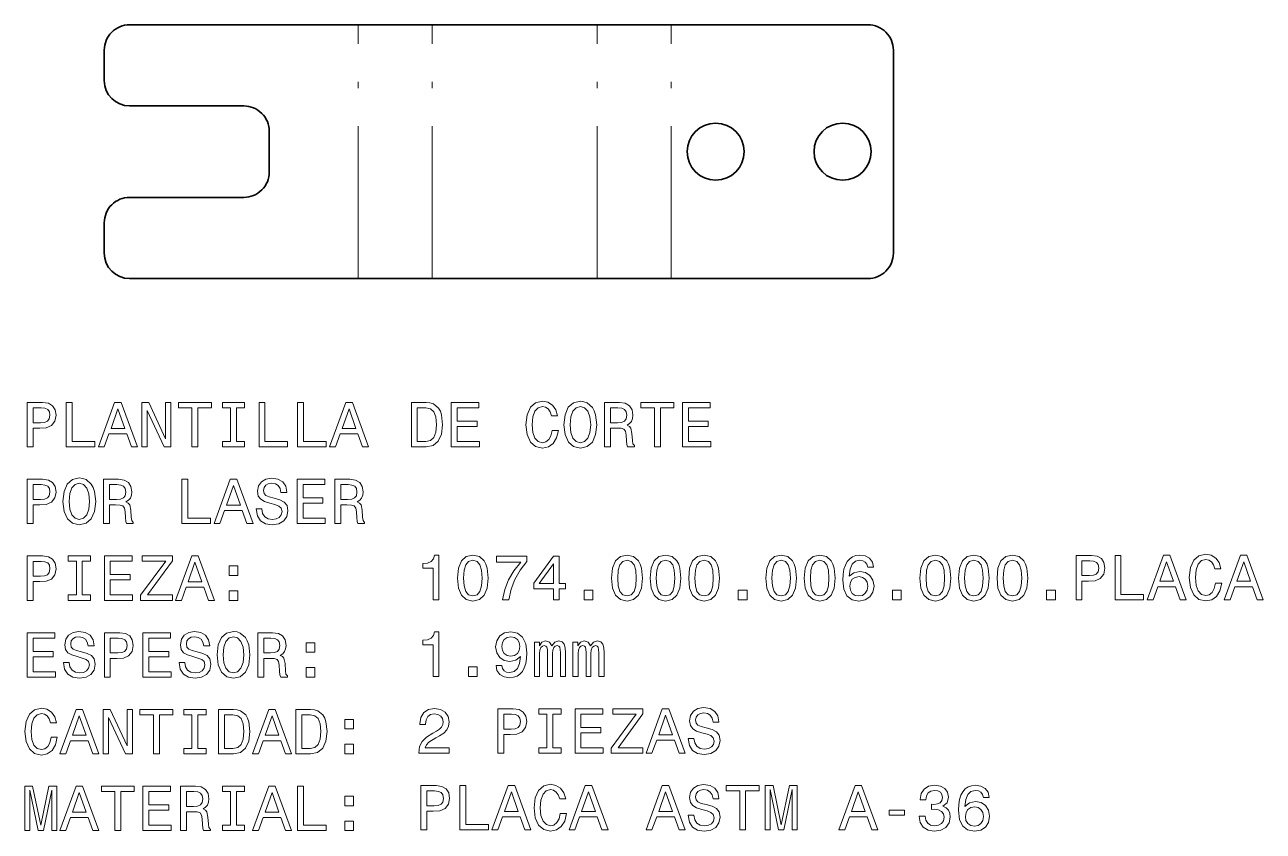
# Model space of a CAD drawing. Extents: x 15 to 1174, y 15 to 826.
# Drawn here: x 715.3 to 812.9, y 647.8 to 711.3 of the extents above; entities that cross this region are included whole.
import ezdxf

# ---------------------------------------------------------------- set-up
doc = ezdxf.new("R2010")
doc.units = 0
doc.linetypes.add('DASHDOT', pattern=[18.5, 12, -3, 0.5, -3])

msp = doc.modelspace()

# ---------------------------------------------------------------- linework, layer by layer
at = {"color": 7, "lineweight": 35}
for p, q in [((741.557129, 711.307495), (723.557129, 711.307495)), ((741.557129, 711.307495), (747.388245, 711.307495)), ((747.388245, 711.307495), (760.388245, 711.307495)), ((760.388245, 711.307495), (766.219421, 711.307495)), ((766.219421, 711.307495), (781.71936, 711.307495)), ((721.557129, 709.307495), (721.557129, 706.907471)), ((783.71936, 693.307495), (783.71936, 709.307495)), ((723.557129, 704.907471), (732.557129, 704.907471)), ((734.557129, 702.907471), (734.557129, 699.70752)), ((732.557129, 697.70752), (723.557129, 697.70752)), ((721.557129, 695.70752), (721.557129, 693.307495)), ((723.557129, 691.307495), (741.557129, 691.307495)), ((741.557129, 691.307495), (747.388245, 691.307495)), ((747.388245, 691.307495), (760.388245, 691.307495)), ((760.388245, 691.307495), (766.219421, 691.307495)), ((766.219421, 691.307495), (781.71936, 691.307495))]:
    msp.add_line(p, q, dxfattribs=at)
at = {"color": 7, "linetype": 'DASHDOT', "lineweight": 13}
for p, q in [((741.557129, 691.307495), (741.557129, 711.307495)), ((747.388245, 691.307495), (747.388245, 711.307495)), ((760.388245, 691.307495), (760.388245, 711.307495)), ((766.219421, 691.307495), (766.219421, 711.307495))]:
    msp.add_line(p, q, dxfattribs=at)
at = {"color": 7, "lineweight": 13}
for points in [[(715.493896, 678.043396), (715.957825, 678.043396), (715.957825, 679.521057), (716.472229, 679.521057), (716.991699, 679.546265), (717.405273, 679.722778), (717.672546, 680.065735), (717.763306, 680.534729), (717.692688, 680.968445), (717.490967, 681.286194), (717.158142, 681.477844), (716.704224, 681.543396), (715.493896, 681.543396)], [(716.578186, 681.114746), (716.880737, 681.084473), (717.102661, 680.988647), (717.233765, 680.812134), (717.279175, 680.534729), (717.22876, 680.242249), (717.09259, 680.065735), (716.860596, 679.974976), (716.542847, 679.949707), (715.957825, 679.949707), (715.957825, 681.114746)], [(718.570251, 678.043396), (720.819519, 678.043396), (720.819519, 678.467041), (719.034241, 678.467041), (719.034241, 681.543396), (718.570251, 681.543396)], [(721.096924, 678.043396), (721.560852, 678.043396), (721.929016, 679.072205), (723.325989, 679.072205), (723.694153, 678.043396), (724.168213, 678.043396), (722.887268, 681.548462), (722.372803, 681.548462)], [(722.090393, 679.500916), (722.630066, 681.044128), (723.169678, 679.500916)], [(724.516174, 678.043396), (724.934814, 678.043396), (724.934814, 680.912964), (726.276306, 678.043396), (726.815918, 678.043396), (726.815918, 681.543396), (726.392273, 681.543396), (726.392273, 678.673828), (725.065918, 681.543396), (724.516174, 681.543396)], [(728.470093, 678.043396), (728.934082, 678.043396), (728.934082, 681.119751), (729.993164, 681.119751), (729.993164, 681.543396), (727.405945, 681.543396), (727.405945, 681.119751), (728.470093, 681.119751)], [(731.506104, 678.467041), (730.860596, 678.467041), (730.860596, 678.043396), (732.615601, 678.043396), (732.615601, 678.467041), (731.970093, 678.467041), (731.970093, 681.119751), (732.615601, 681.119751), (732.615601, 681.543396), (730.860596, 681.543396), (730.860596, 681.119751), (731.506104, 681.119751)], [(733.750366, 678.043396), (735.999634, 678.043396), (735.999634, 678.467041), (734.214355, 678.467041), (734.214355, 681.543396), (733.750366, 681.543396)], [(736.786377, 678.043396), (739.035645, 678.043396), (739.035645, 678.467041), (737.250366, 678.467041), (737.250366, 681.543396), (736.786377, 681.543396)], [(739.313049, 678.043396), (739.777039, 678.043396), (740.145142, 679.072205), (741.542114, 679.072205), (741.910278, 678.043396), (742.384338, 678.043396), (741.103394, 681.548462), (740.588989, 681.548462)], [(740.306519, 679.500916), (740.846191, 681.044128), (741.385803, 679.500916)], [(746.913147, 681.543396), (745.748169, 681.543396), (745.748169, 678.043396), (746.913147, 678.043396), (747.462891, 678.154358), (747.871399, 678.492249), (748.123535, 679.041931), (748.214355, 679.793396), (748.133667, 680.559937), (748.032776, 680.862549), (747.891541, 681.104614), (747.483032, 681.432434), (747.215759, 681.513123)], [(746.877869, 681.124817), (747.261169, 681.049133), (747.523438, 680.8172), (747.679749, 680.403625), (747.730164, 679.793396), (747.674683, 679.203308), (747.518372, 678.789795), (747.251099, 678.542664), (746.877869, 678.461975), (746.217224, 678.461975), (746.217224, 681.124817)], [(748.895142, 678.043396), (751.114197, 678.043396), (751.114197, 678.467041), (749.359131, 678.467041), (749.359131, 679.652161), (750.922546, 679.652161), (750.922546, 680.070801), (749.359131, 680.070801), (749.359131, 681.119751), (751.073853, 681.119751), (751.073853, 681.543396), (748.895142, 681.543396)], [(756.843262, 679.344543), (756.742432, 678.920898), (756.575989, 678.618347), (756.343994, 678.431702), (756.071655, 678.371216), (755.743896, 678.461975), (755.486633, 678.734314), (755.315186, 679.178101), (755.259705, 679.793396), (755.315186, 680.403625), (755.481628, 680.852478), (755.738831, 681.124817), (756.071655, 681.220642), (756.313721, 681.170227), (756.520508, 681.028992), (756.681885, 680.802063), (756.792847, 680.48938), (757.271973, 680.48938), (757.120667, 680.968445), (756.858398, 681.331604), (756.500366, 681.558533), (756.071655, 681.639221), (755.537109, 681.513123), (755.128601, 681.160095), (754.866333, 680.580139), (754.775574, 679.793396), (754.866333, 679.006653), (755.128601, 678.426697), (755.537109, 678.068604), (756.071655, 677.947571), (756.54071, 678.043396), (756.918945, 678.310669), (757.186218, 678.749451), (757.327454, 679.344543)], [(757.766174, 679.793396), (757.856995, 679.006653), (758.119202, 678.426697), (758.52771, 678.068604), (759.062317, 677.947571), (759.591858, 678.068604), (760.005371, 678.426697), (760.262573, 679.006653), (760.358398, 679.793396), (760.262573, 680.575073), (760.151672, 680.892822), (760.005371, 681.15509), (759.591858, 681.513123), (759.339661, 681.603943), (759.062317, 681.639221), (758.522705, 681.513123), (758.114197, 681.160095), (757.856995, 680.580139)], [(758.250366, 679.793396), (758.305847, 680.403625), (758.472229, 680.852478), (758.729431, 681.124817), (759.062317, 681.220642), (759.390137, 681.124817), (759.647339, 680.847412), (759.813721, 680.39856), (759.874268, 679.793396), (759.813721, 679.183167), (759.647339, 678.734314), (759.390137, 678.461975), (759.062317, 678.371216), (758.729431, 678.461975), (758.472229, 678.734314), (758.305847, 679.178101)], [(760.973694, 678.043396), (761.442688, 678.043396), (761.442688, 679.521057), (761.921814, 679.521057), (762.274841, 679.50592), (762.496765, 679.435303), (762.617798, 679.268921), (762.668213, 678.971375), (762.69342, 678.517456), (762.723694, 678.21991), (762.78418, 678.043396), (763.313721, 678.043396), (763.313721, 678.139221), (763.197754, 678.280457), (763.15741, 678.542664), (763.122131, 679.107544), (763.036377, 679.526123), (762.920349, 679.657227), (762.738831, 679.753052), (762.940552, 679.87915), (763.081787, 680.055664), (763.172546, 680.277527), (763.20282, 680.544861), (763.132202, 680.968445), (762.930481, 681.286194), (762.597595, 681.477844), (762.143738, 681.543396), (760.973694, 681.543396)], [(762.012573, 681.114746), (762.320251, 681.084473), (762.537109, 680.988647), (762.673279, 680.812134), (762.718628, 680.534729), (762.668213, 680.242249), (762.532043, 680.065735), (762.300049, 679.974976), (761.982361, 679.949707), (761.442688, 679.949707), (761.442688, 681.114746)], [(764.902344, 678.043396), (765.366333, 678.043396), (765.366333, 681.119751), (766.425415, 681.119751), (766.425415, 681.543396), (763.838257, 681.543396), (763.838257, 681.119751), (764.902344, 681.119751)], [(767.111328, 678.043396), (769.330322, 678.043396), (769.330322, 678.467041), (767.575256, 678.467041), (767.575256, 679.652161), (769.138672, 679.652161), (769.138672, 680.070801), (767.575256, 680.070801), (767.575256, 681.119751), (769.289978, 681.119751), (769.289978, 681.543396), (767.111328, 681.543396)], [(715.493896, 671.996582), (715.957825, 671.996582), (715.957825, 673.474243), (716.472229, 673.474243), (716.991699, 673.499451), (717.405273, 673.675964), (717.672546, 674.018921), (717.763306, 674.487915), (717.692688, 674.921631), (717.490967, 675.23938), (717.158142, 675.43103), (716.704224, 675.496582), (715.493896, 675.496582)], [(718.297913, 673.746582), (718.388672, 672.959839), (718.65094, 672.379883), (719.059448, 672.02179), (719.593994, 671.900757), (720.123535, 672.02179), (720.537109, 672.379883), (720.794312, 672.959839), (720.890137, 673.746582), (720.794312, 674.528259), (720.68335, 674.846008), (720.537109, 675.108276), (720.123535, 675.466309), (719.871399, 675.557129), (719.593994, 675.592407), (719.054382, 675.466309), (718.645874, 675.113281), (718.388672, 674.533325)], [(718.782043, 673.746582), (718.837524, 674.356812), (719.003967, 674.805664), (719.261169, 675.078003), (719.593994, 675.173828), (719.921814, 675.078003), (720.179016, 674.800598), (720.345459, 674.351746), (720.405945, 673.746582), (720.345459, 673.136353), (720.179016, 672.6875), (719.921814, 672.415161), (719.593994, 672.324402), (719.261169, 672.415161), (719.003967, 672.6875), (718.837524, 673.131287)], [(721.505371, 671.996582), (721.974426, 671.996582), (721.974426, 673.474243), (722.453552, 673.474243), (722.806519, 673.459106), (723.028442, 673.388489), (723.149475, 673.222107), (723.199951, 672.924561), (723.225159, 672.470642), (723.255371, 672.173096), (723.315918, 671.996582), (723.845459, 671.996582), (723.845459, 672.092407), (723.729431, 672.233643), (723.689087, 672.49585), (723.653809, 673.06073), (723.568054, 673.479309), (723.452087, 673.610413), (723.270508, 673.706238), (723.472229, 673.832336), (723.613464, 674.00885), (723.704224, 674.230713), (723.734497, 674.498047), (723.663879, 674.921631), (723.462158, 675.23938), (723.129333, 675.43103), (722.675415, 675.496582), (721.505371, 675.496582)], [(727.678284, 671.996582), (729.927612, 671.996582), (729.927612, 672.420227), (728.142273, 672.420227), (728.142273, 675.496582), (727.678284, 675.496582)], [(730.204956, 671.996582), (730.668945, 671.996582), (731.037109, 673.025391), (732.434082, 673.025391), (732.802246, 671.996582), (733.276306, 671.996582), (731.9953, 675.501648), (731.480896, 675.501648)], [(733.977295, 673.151489), (733.518372, 673.151489), (733.619202, 672.616882), (733.871399, 672.223511), (734.259705, 671.986511), (734.784241, 671.900757), (735.30365, 671.981445), (735.692017, 672.203369), (735.939087, 672.551331), (736.029907, 673.010254), (735.954224, 673.423828), (735.742432, 673.691101), (735.399475, 673.867615), (734.940552, 673.998718), (734.54718, 674.094543), (734.289978, 674.205505), (734.143738, 674.366882), (734.098328, 674.61908), (734.143738, 674.846008), (734.274841, 675.017456), (734.476562, 675.133484), (734.753967, 675.173828), (735.036377, 675.123413), (735.258301, 674.987244), (735.404541, 674.760254), (735.475159, 674.452637), (735.934082, 674.452637), (735.934082, 674.462708), (735.853394, 674.936768), (735.616333, 675.289795), (735.243164, 675.511719), (734.738831, 675.587341), (734.284912, 675.511719), (733.931885, 675.299927), (733.704956, 674.972107), (733.624268, 674.548462), (733.689819, 674.170227), (733.88147, 673.913025), (734.184082, 673.741516), (734.597595, 673.610413), (735.006104, 673.494446), (735.313782, 673.383484), (735.500366, 673.222107), (735.565918, 672.959839), (735.505371, 672.692566), (735.34906, 672.490845), (735.112, 672.364746), (734.804382, 672.324402), (734.461426, 672.379883), (734.199219, 672.54126), (734.032776, 672.803528)], [(736.751099, 671.996582), (738.970093, 671.996582), (738.970093, 672.420227), (737.215027, 672.420227), (737.215027, 673.605347), (738.778442, 673.605347), (738.778442, 674.023987), (737.215027, 674.023987), (737.215027, 675.072937), (738.929749, 675.072937), (738.929749, 675.496582), (736.751099, 675.496582)], [(739.721558, 671.996582), (740.190552, 671.996582), (740.190552, 673.474243), (740.669678, 673.474243), (741.022705, 673.459106), (741.244568, 673.388489), (741.365601, 673.222107), (741.416077, 672.924561), (741.441284, 672.470642), (741.471558, 672.173096), (741.532043, 671.996582), (742.061584, 671.996582), (742.061584, 672.092407), (741.945618, 672.233643), (741.905273, 672.49585), (741.869934, 673.06073), (741.784241, 673.479309), (741.668213, 673.610413), (741.486694, 673.706238), (741.688416, 673.832336), (741.82959, 674.00885), (741.92041, 674.230713), (741.950623, 674.498047), (741.880005, 674.921631), (741.678284, 675.23938), (741.345459, 675.43103), (740.891541, 675.496582), (739.721558, 675.496582)], [(716.578186, 675.067932), (716.880737, 675.037659), (717.102661, 674.941833), (717.233765, 674.76532), (717.279175, 674.487915), (717.22876, 674.195435), (717.09259, 674.018921), (716.860596, 673.928162), (716.542847, 673.902893), (715.957825, 673.902893), (715.957825, 675.067932)], [(722.544312, 675.067932), (722.851929, 675.037659), (723.068787, 674.941833), (723.204956, 674.76532), (723.250366, 674.487915), (723.199951, 674.195435), (723.063782, 674.018921), (722.831787, 673.928162), (722.514038, 673.902893), (721.974426, 673.902893), (721.974426, 675.067932)], [(731.198486, 673.454102), (731.738098, 674.997314), (732.27771, 673.454102)], [(740.760437, 675.067932), (741.068054, 675.037659), (741.284912, 674.941833), (741.421082, 674.76532), (741.466492, 674.487915), (741.416077, 674.195435), (741.279907, 674.018921), (741.047913, 673.928162), (740.730164, 673.902893), (740.190552, 673.902893), (740.190552, 675.067932)], [(715.493896, 665.949707), (715.957825, 665.949707), (715.957825, 667.427368), (716.472229, 667.427368), (716.991699, 667.452576), (717.405273, 667.629089), (717.672546, 667.972046), (717.763306, 668.44104), (717.692688, 668.874756), (717.490967, 669.192505), (717.158142, 669.384155), (716.704224, 669.449707), (715.493896, 669.449707)], [(719.362, 666.373352), (718.716492, 666.373352), (718.716492, 665.949707), (720.471558, 665.949707), (720.471558, 666.373352), (719.825989, 666.373352), (719.825989, 669.026062), (720.471558, 669.026062), (720.471558, 669.449707), (718.716492, 669.449707), (718.716492, 669.026062), (719.362, 669.026062)], [(721.570984, 665.949707), (723.789978, 665.949707), (723.789978, 666.373352), (722.034912, 666.373352), (722.034912, 667.558472), (723.598328, 667.558472), (723.598328, 667.977112), (722.034912, 667.977112), (722.034912, 669.026062), (723.749634, 669.026062), (723.749634, 669.449707), (721.570984, 669.449707)], [(724.410278, 665.949707), (726.921814, 665.949707), (726.921814, 666.373352), (724.965027, 666.373352), (726.921814, 669.05127), (726.921814, 669.449707), (724.546448, 669.449707), (724.546448, 669.026062), (726.397339, 669.026062), (724.410278, 666.353149)], [(727.168945, 665.949707), (727.632935, 665.949707), (728.001099, 666.978516), (729.398071, 666.978516), (729.766174, 665.949707), (730.240295, 665.949707), (728.95929, 669.454773), (728.444885, 669.454773)], [(747.467224, 665.996582), (747.926147, 665.996582), (747.926147, 669.52179), (747.583191, 669.52179), (747.492432, 669.214172), (747.310852, 669.007385), (747.033508, 668.886353), (746.650208, 668.846008), (746.650208, 668.487915), (747.467224, 668.487915)], [(749.378601, 667.706238), (749.454224, 666.914429), (749.691284, 666.349609), (750.069519, 666.006653), (750.593994, 665.895691), (751.113464, 666.006653), (751.491699, 666.349609), (751.723694, 666.914429), (751.804382, 667.706238), (751.723694, 668.492981), (751.627869, 668.805664), (751.491699, 669.062866), (751.113464, 669.405823), (750.593994, 669.52179), (750.069519, 669.405823), (749.691284, 669.0578), (749.454224, 668.492981)], [(752.929016, 665.996582), (753.438416, 665.996582), (753.604797, 666.828735), (753.897339, 667.605347), (754.310852, 668.326538), (754.850525, 669.002319), (754.850525, 669.420959), (752.449951, 669.420959), (752.449951, 668.961975), (754.366333, 668.961975), (753.811584, 668.281189), (753.393005, 667.570068), (753.100525, 666.813599)], [(756.94342, 665.996582), (757.397339, 665.996582), (757.397339, 666.864014), (757.896606, 666.864014), (757.896606, 667.267456), (757.397339, 667.267456), (757.397339, 669.420959), (756.938416, 669.420959), (755.405273, 667.3078), (755.405273, 666.864014), (756.94342, 666.864014)], [(761.522705, 667.706238), (761.598328, 666.914429), (761.835388, 666.349609), (762.213623, 666.006653), (762.738098, 665.895691), (763.257568, 666.006653), (763.635803, 666.349609), (763.867798, 666.914429), (763.948486, 667.706238), (763.867798, 668.492981), (763.771973, 668.805664), (763.635803, 669.062866), (763.257568, 669.405823), (762.738098, 669.52179), (762.213623, 669.405823), (761.835388, 669.0578), (761.598328, 668.492981)], [(764.558716, 667.706238), (764.634338, 666.914429), (764.871399, 666.349609), (765.249634, 666.006653), (765.774109, 665.895691), (766.293579, 666.006653), (766.671814, 666.349609), (766.903809, 666.914429), (766.984497, 667.706238), (766.903809, 668.492981), (766.807983, 668.805664), (766.671814, 669.062866), (766.293579, 669.405823), (765.774109, 669.52179), (765.249634, 669.405823), (764.871399, 669.0578), (764.634338, 668.492981)], [(767.594727, 667.706238), (767.67041, 666.914429), (767.90741, 666.349609), (768.285645, 666.006653), (768.810181, 665.895691), (769.32959, 666.006653), (769.707825, 666.349609), (769.939819, 666.914429), (770.020508, 667.706238), (769.939819, 668.492981), (769.843994, 668.805664), (769.707825, 669.062866), (769.32959, 669.405823), (768.810181, 669.52179), (768.285645, 669.405823), (767.90741, 669.0578), (767.67041, 668.492981)], [(773.666748, 667.706238), (773.742432, 666.914429), (773.979431, 666.349609), (774.357727, 666.006653), (774.882202, 665.895691), (775.401672, 666.006653), (775.779907, 666.349609), (776.011902, 666.914429), (776.09259, 667.706238), (776.011902, 668.492981), (775.916077, 668.805664), (775.779907, 669.062866), (775.401672, 669.405823), (774.882202, 669.52179), (774.357727, 669.405823), (773.979431, 669.0578), (773.742432, 668.492981)], [(776.70282, 667.706238), (776.778442, 666.914429), (777.015503, 666.349609), (777.393738, 666.006653), (777.918213, 665.895691), (778.437683, 666.006653), (778.815918, 666.349609), (779.047913, 666.914429), (779.128601, 667.706238), (779.047913, 668.492981), (778.952087, 668.805664), (778.815918, 669.062866), (778.437683, 669.405823), (777.918213, 669.52179), (777.393738, 669.405823), (777.015503, 669.0578), (776.778442, 668.492981)], [(782.164612, 668.553528), (782.068787, 668.961975), (781.846924, 669.264587), (781.503967, 669.456238), (781.060181, 669.52179), (780.762573, 669.486511), (780.505371, 669.390686), (780.278442, 669.234314), (780.086792, 669.012451), (779.935486, 668.735046), (779.824585, 668.397156), (779.753967, 667.998718), (779.733765, 667.549866), (779.814453, 666.83374), (780.061584, 666.314331), (780.460022, 666.001648), (781.0047, 665.895691), (781.493896, 665.986511), (781.867065, 666.223511), (782.109131, 666.596741), (782.194885, 667.070801), (782.109131, 667.549866), (781.877136, 667.91803), (781.519104, 668.150024), (781.075256, 668.230713), (780.596191, 668.129883), (780.238098, 667.842407), (780.313721, 668.397156), (780.475159, 668.795593), (780.722229, 669.032593), (781.065186, 669.113281), (781.317383, 669.072937), (781.508972, 668.967041), (781.635071, 668.790527), (781.700623, 668.553528)], [(785.810852, 667.706238), (785.886536, 666.914429), (786.123535, 666.349609), (786.50177, 666.006653), (787.026306, 665.895691), (787.545715, 666.006653), (787.92395, 666.349609), (788.155945, 666.914429), (788.236633, 667.706238), (788.155945, 668.492981), (788.06012, 668.805664), (787.92395, 669.062866), (787.545715, 669.405823), (787.026306, 669.52179), (786.50177, 669.405823), (786.123535, 669.0578), (785.886536, 668.492981)], [(788.846863, 667.706238), (788.922546, 666.914429), (789.159546, 666.349609), (789.537842, 666.006653), (790.062317, 665.895691), (790.581787, 666.006653), (790.960022, 666.349609), (791.192017, 666.914429), (791.272705, 667.706238), (791.192017, 668.492981), (791.096191, 668.805664), (790.960022, 669.062866), (790.581787, 669.405823), (790.062317, 669.52179), (789.537842, 669.405823), (789.159546, 669.0578), (788.922546, 668.492981)], [(791.882935, 667.706238), (791.958557, 666.914429), (792.195618, 666.349609), (792.573853, 666.006653), (793.098328, 665.895691), (793.617798, 666.006653), (793.996033, 666.349609), (794.228027, 666.914429), (794.308716, 667.706238), (794.228027, 668.492981), (794.132202, 668.805664), (793.996033, 669.062866), (793.617798, 669.405823), (793.098328, 669.52179), (792.573853, 669.405823), (792.195618, 669.0578), (791.958557, 668.492981)], [(798.106262, 665.996582), (798.570251, 665.996582), (798.570251, 667.474243), (799.084656, 667.474243), (799.604065, 667.499451), (800.017639, 667.675964), (800.284912, 668.018921), (800.375732, 668.487915), (800.305115, 668.921631), (800.103394, 669.23938), (799.770508, 669.43103), (799.31665, 669.496582), (798.106262, 669.496582)], [(801.182617, 665.996582), (803.431885, 665.996582), (803.431885, 666.420227), (801.646606, 666.420227), (801.646606, 669.496582), (801.182617, 669.496582)], [(803.70929, 665.996582), (804.173279, 665.996582), (804.541382, 667.025391), (805.938354, 667.025391), (806.306519, 665.996582), (806.780579, 665.996582), (805.499634, 669.501648), (804.985229, 669.501648)], [(809.095459, 667.297729), (808.994568, 666.874084), (808.828125, 666.571533), (808.596191, 666.384888), (808.323853, 666.324402), (807.996033, 666.415161), (807.738831, 666.6875), (807.567322, 667.131287), (807.511841, 667.746582), (807.567322, 668.356812), (807.733765, 668.805664), (807.990967, 669.078003), (808.323853, 669.173828), (808.565918, 669.123413), (808.772705, 668.982178), (808.934082, 668.755249), (809.045044, 668.442566), (809.524109, 668.442566), (809.372803, 668.921631), (809.110596, 669.28479), (808.752502, 669.511719), (808.323853, 669.592407), (807.789246, 669.466309), (807.380737, 669.113281), (807.11853, 668.533325), (807.02771, 667.746582), (807.11853, 666.959839), (807.380737, 666.379883), (807.789246, 666.02179), (808.323853, 665.900757), (808.792847, 665.996582), (809.171082, 666.263855), (809.438354, 666.702637), (809.57959, 667.297729)], [(809.781311, 665.996582), (810.2453, 665.996582), (810.613464, 667.025391), (812.010437, 667.025391), (812.378601, 665.996582), (812.852661, 665.996582), (811.571655, 669.501648), (811.057251, 669.501648)], [(716.578186, 669.021057), (716.880737, 668.990784), (717.102661, 668.894958), (717.233765, 668.718445), (717.279175, 668.44104), (717.22876, 668.14856), (717.09259, 667.972046), (716.860596, 667.881287), (716.542847, 667.856018), (715.957825, 667.856018), (715.957825, 669.021057)], [(728.162476, 667.407227), (728.702087, 668.950439), (729.241699, 667.407227)], [(731.390137, 667.906494), (732.08606, 667.906494), (732.08606, 668.657898), (731.390137, 668.657898)], [(749.862732, 667.706238), (749.903076, 668.316467), (750.029175, 668.755249), (750.256104, 669.012451), (750.593994, 669.10321), (750.92688, 669.012451), (751.153809, 668.755249), (751.279907, 668.316467), (751.320251, 667.706238), (751.279907, 667.090942), (751.153809, 666.652222), (750.92688, 666.39502), (750.593994, 666.309265), (750.256104, 666.39502), (750.029175, 666.652222), (749.903076, 667.090942)], [(755.828857, 667.267456), (756.94342, 668.835938), (756.94342, 667.267456)], [(762.006836, 667.706238), (762.04718, 668.316467), (762.173279, 668.755249), (762.400208, 669.012451), (762.738098, 669.10321), (763.070984, 669.012451), (763.297913, 668.755249), (763.424011, 668.316467), (763.464355, 667.706238), (763.424011, 667.090942), (763.297913, 666.652222), (763.070984, 666.39502), (762.738098, 666.309265), (762.400208, 666.39502), (762.173279, 666.652222), (762.04718, 667.090942)], [(765.042847, 667.706238), (765.083191, 668.316467), (765.20929, 668.755249), (765.436218, 669.012451), (765.774109, 669.10321), (766.106995, 669.012451), (766.333923, 668.755249), (766.460022, 668.316467), (766.500366, 667.706238), (766.460022, 667.090942), (766.333923, 666.652222), (766.106995, 666.39502), (765.774109, 666.309265), (765.436218, 666.39502), (765.20929, 666.652222), (765.083191, 667.090942)], [(768.078857, 667.706238), (768.119202, 668.316467), (768.2453, 668.755249), (768.472229, 669.012451), (768.810181, 669.10321), (769.143005, 669.012451), (769.369934, 668.755249), (769.496033, 668.316467), (769.536377, 667.706238), (769.496033, 667.090942), (769.369934, 666.652222), (769.143005, 666.39502), (768.810181, 666.309265), (768.472229, 666.39502), (768.2453, 666.652222), (768.119202, 667.090942)], [(774.15094, 667.706238), (774.191284, 668.316467), (774.317383, 668.755249), (774.544312, 669.012451), (774.882202, 669.10321), (775.215027, 669.012451), (775.442017, 668.755249), (775.568054, 668.316467), (775.608398, 667.706238), (775.568054, 667.090942), (775.442017, 666.652222), (775.215027, 666.39502), (774.882202, 666.309265), (774.544312, 666.39502), (774.317383, 666.652222), (774.191284, 667.090942)], [(777.186951, 667.706238), (777.227295, 668.316467), (777.353394, 668.755249), (777.580322, 669.012451), (777.918213, 669.10321), (778.251099, 669.012451), (778.478027, 668.755249), (778.604126, 668.316467), (778.64447, 667.706238), (778.604126, 667.090942), (778.478027, 666.652222), (778.251099, 666.39502), (777.918213, 666.309265), (777.580322, 666.39502), (777.353394, 666.652222), (777.227295, 667.090942)], [(786.295044, 667.706238), (786.335388, 668.316467), (786.461426, 668.755249), (786.688416, 669.012451), (787.026306, 669.10321), (787.359131, 669.012451), (787.58606, 668.755249), (787.712158, 668.316467), (787.752502, 667.706238), (787.712158, 667.090942), (787.58606, 666.652222), (787.359131, 666.39502), (787.026306, 666.309265), (786.688416, 666.39502), (786.461426, 666.652222), (786.335388, 667.090942)], [(789.331055, 667.706238), (789.371399, 668.316467), (789.497437, 668.755249), (789.724426, 669.012451), (790.062317, 669.10321), (790.395142, 669.012451), (790.622131, 668.755249), (790.748169, 668.316467), (790.788513, 667.706238), (790.748169, 667.090942), (790.622131, 666.652222), (790.395142, 666.39502), (790.062317, 666.309265), (789.724426, 666.39502), (789.497437, 666.652222), (789.371399, 667.090942)], [(792.367065, 667.706238), (792.40741, 668.316467), (792.533508, 668.755249), (792.760437, 669.012451), (793.098328, 669.10321), (793.431152, 669.012451), (793.658142, 668.755249), (793.78418, 668.316467), (793.824585, 667.706238), (793.78418, 667.090942), (793.658142, 666.652222), (793.431152, 666.39502), (793.098328, 666.309265), (792.760437, 666.39502), (792.533508, 666.652222), (792.40741, 667.090942)], [(799.190552, 669.067932), (799.493164, 669.037659), (799.715027, 668.941833), (799.846191, 668.76532), (799.891541, 668.487915), (799.841125, 668.195435), (799.704956, 668.018921), (799.472961, 667.928162), (799.155273, 667.902893), (798.570251, 667.902893), (798.570251, 669.067932)], [(804.70282, 667.454102), (805.242432, 668.997314), (805.782043, 667.454102)], [(810.774841, 667.454102), (811.314453, 668.997314), (811.854065, 667.454102)], [(781.705688, 667.065735), (781.650208, 666.748047), (781.508972, 666.50592), (781.282043, 666.344543), (780.999634, 666.294128), (780.702087, 666.344543), (780.475159, 666.500916), (780.328857, 666.742981), (780.283508, 667.06073), (780.333923, 667.373413), (780.475159, 667.610413), (780.707153, 667.761719), (781.019775, 667.8172), (781.292114, 667.761719), (781.508972, 667.615479), (781.650208, 667.378418)], [(731.390137, 665.949707), (732.08606, 665.949707), (732.08606, 666.701172), (731.390137, 666.701172)], [(759.354126, 665.996582), (760.050049, 665.996582), (760.050049, 666.748047), (759.354126, 666.748047)], [(771.498169, 665.996582), (772.194153, 665.996582), (772.194153, 666.748047), (771.498169, 666.748047)], [(783.642273, 665.996582), (784.338257, 665.996582), (784.338257, 666.748047), (783.642273, 666.748047)], [(795.786377, 665.996582), (796.482361, 665.996582), (796.482361, 666.748047), (795.786377, 666.748047)], [(715.498901, 659.902893), (717.717957, 659.902893), (717.717957, 660.326538), (715.962891, 660.326538), (715.962891, 661.511658), (717.526306, 661.511658), (717.526306, 661.930298), (715.962891, 661.930298), (715.962891, 662.979248), (717.677612, 662.979248), (717.677612, 663.402893), (715.498901, 663.402893)], [(718.79718, 661.0578), (718.338257, 661.0578), (718.439087, 660.523193), (718.691284, 660.129822), (719.07959, 659.892822), (719.604126, 659.807068), (720.123535, 659.887756), (720.511902, 660.10968), (720.758972, 660.457642), (720.849792, 660.916565), (720.774109, 661.330139), (720.562317, 661.597412), (720.21936, 661.773926), (719.760437, 661.905029), (719.367065, 662.000854), (719.109863, 662.111816), (718.963623, 662.273193), (718.918213, 662.525391), (718.963623, 662.752319), (719.094727, 662.923767), (719.296448, 663.039795), (719.573853, 663.080139), (719.856262, 663.029724), (720.078186, 662.893555), (720.224426, 662.666565), (720.295044, 662.358948), (720.753967, 662.358948), (720.753967, 662.369019), (720.673279, 662.843079), (720.436218, 663.196106), (720.063049, 663.41803), (719.558716, 663.493652), (719.104797, 663.41803), (718.75177, 663.206177), (718.524841, 662.878418), (718.444153, 662.454773), (718.509705, 662.076538), (718.701355, 661.819336), (719.003967, 661.647827), (719.41748, 661.516724), (719.825989, 661.400757), (720.133667, 661.289795), (720.320251, 661.128418), (720.385803, 660.86615), (720.325256, 660.598877), (720.168945, 660.397156), (719.931885, 660.271057), (719.624268, 660.230713), (719.281311, 660.286194), (719.019104, 660.447571), (718.852661, 660.709839)], [(721.565918, 659.902893), (722.029907, 659.902893), (722.029907, 661.380554), (722.544312, 661.380554), (723.063782, 661.405762), (723.477295, 661.582275), (723.744568, 661.925232), (723.835388, 662.394226), (723.764771, 662.827942), (723.563049, 663.145691), (723.230164, 663.337341), (722.776306, 663.402893), (721.565918, 663.402893)], [(724.606995, 659.902893), (726.825989, 659.902893), (726.825989, 660.326538), (725.070984, 660.326538), (725.070984, 661.511658), (726.634338, 661.511658), (726.634338, 661.930298), (725.070984, 661.930298), (725.070984, 662.979248), (726.785645, 662.979248), (726.785645, 663.402893), (724.606995, 663.402893)], [(727.905273, 661.0578), (727.446289, 661.0578), (727.54718, 660.523193), (727.799316, 660.129822), (728.187683, 659.892822), (728.712158, 659.807068), (729.231628, 659.887756), (729.619934, 660.10968), (729.867065, 660.457642), (729.957825, 660.916565), (729.882202, 661.330139), (729.67041, 661.597412), (729.327454, 661.773926), (728.86853, 661.905029), (728.475159, 662.000854), (728.217957, 662.111816), (728.071655, 662.273193), (728.026306, 662.525391), (728.071655, 662.752319), (728.20282, 662.923767), (728.404541, 663.039795), (728.681885, 663.080139), (728.964355, 663.029724), (729.186218, 662.893555), (729.332458, 662.666565), (729.403076, 662.358948), (729.862, 662.358948), (729.862, 662.369019), (729.781311, 662.843079), (729.544312, 663.196106), (729.171082, 663.41803), (728.666809, 663.493652), (728.212891, 663.41803), (727.859863, 663.206177), (727.632935, 662.878418), (727.552246, 662.454773), (727.617798, 662.076538), (727.809448, 661.819336), (728.112, 661.647827), (728.525574, 661.516724), (728.934082, 661.400757), (729.241699, 661.289795), (729.428284, 661.128418), (729.493896, 660.86615), (729.43335, 660.598877), (729.277039, 660.397156), (729.039978, 660.271057), (728.732361, 660.230713), (728.389404, 660.286194), (728.127136, 660.447571), (727.960754, 660.709839)], [(730.442017, 661.652893), (730.532776, 660.86615), (730.795044, 660.286194), (731.203552, 659.928101), (731.738098, 659.807068), (732.267639, 659.928101), (732.681213, 660.286194), (732.938416, 660.86615), (733.034241, 661.652893), (732.938416, 662.43457), (732.827454, 662.752319), (732.681213, 663.014587), (732.267639, 663.37262), (732.015503, 663.46344), (731.738098, 663.498718), (731.198486, 663.37262), (730.789978, 663.019592), (730.532776, 662.439636)], [(733.649475, 659.902893), (734.11853, 659.902893), (734.11853, 661.380554), (734.597595, 661.380554), (734.950623, 661.365417), (735.172546, 661.2948), (735.293579, 661.128418), (735.343994, 660.830872), (735.369202, 660.376953), (735.399475, 660.079407), (735.460022, 659.902893), (735.989563, 659.902893), (735.989563, 659.998718), (735.873535, 660.139954), (735.833191, 660.402161), (735.797913, 660.967041), (735.712158, 661.38562), (735.596191, 661.516724), (735.414612, 661.612549), (735.616333, 661.738647), (735.757568, 661.915161), (735.848328, 662.137024), (735.878601, 662.404358), (735.807983, 662.827942), (735.606262, 663.145691), (735.273438, 663.337341), (734.819519, 663.402893), (733.649475, 663.402893)], [(747.467224, 659.949707), (747.926147, 659.949707), (747.926147, 663.474915), (747.583191, 663.474915), (747.492432, 663.167297), (747.310852, 662.96051), (747.033508, 662.839478), (746.650208, 662.799133), (746.650208, 662.44104), (747.467224, 662.44104)], [(752.419678, 660.817139), (752.4953, 660.418701), (752.712158, 660.111084), (753.055115, 659.919434), (753.508972, 659.848816), (753.806519, 659.884155), (754.073853, 659.974915), (754.300781, 660.131287), (754.492432, 660.353149), (754.643738, 660.630554), (754.7547, 660.973511), (754.820251, 661.366882), (754.845459, 661.82074), (754.759705, 662.53186), (754.512573, 663.05127), (754.119202, 663.363953), (753.57959, 663.474915), (753.085388, 663.384155), (752.712158, 663.14209), (752.470093, 662.76886), (752.389404, 662.299866), (752.470093, 661.815674), (752.707153, 661.447571), (753.060181, 661.215576), (753.508972, 661.139893), (753.983032, 661.235718), (754.341125, 661.528259), (754.260437, 660.968445), (754.09906, 660.570007), (753.851929, 660.333008), (753.514038, 660.257324), (753.25177, 660.292664), (753.060181, 660.403625), (752.934082, 660.580139), (752.883667, 660.817139)], [(722.650208, 662.974243), (722.95282, 662.94397), (723.174683, 662.848145), (723.305847, 662.671631), (723.351196, 662.394226), (723.300781, 662.101746), (723.164612, 661.925232), (722.932617, 661.834473), (722.614929, 661.809204), (722.029907, 661.809204), (722.029907, 662.974243)], [(730.926147, 661.652893), (730.981628, 662.263123), (731.148071, 662.711975), (731.405273, 662.984314), (731.738098, 663.080139), (732.065918, 662.984314), (732.32312, 662.706909), (732.489563, 662.258057), (732.550049, 661.652893), (732.489563, 661.042664), (732.32312, 660.593811), (732.065918, 660.321472), (731.738098, 660.230713), (731.405273, 660.321472), (731.148071, 660.593811), (730.981628, 661.037598)], [(734.688416, 662.974243), (734.996033, 662.94397), (735.212891, 662.848145), (735.34906, 662.671631), (735.39447, 662.394226), (735.343994, 662.101746), (735.207825, 661.925232), (734.97583, 661.834473), (734.658142, 661.809204), (734.11853, 661.809204), (734.11853, 662.974243)], [(737.462158, 661.85968), (738.158142, 661.85968), (738.158142, 662.611084), (737.462158, 662.611084)], [(752.878601, 662.304871), (752.929016, 662.617554), (753.070251, 662.864685), (753.292114, 663.021057), (753.57959, 663.076538), (753.877136, 663.021057), (754.104126, 662.864685), (754.2453, 662.62262), (754.300781, 662.309937), (754.2453, 661.992188), (754.104126, 661.755188), (753.872131, 661.608948), (753.564453, 661.558472), (753.287109, 661.608948), (753.070251, 661.755188), (752.929016, 661.987183)], [(755.445618, 659.949707), (755.854126, 659.949707), (755.854126, 661.760254), (755.879333, 662.032532), (755.954956, 662.229248), (756.070984, 662.345215), (756.222229, 662.390625), (756.343262, 662.350281), (756.424011, 662.24939), (756.464355, 662.077942), (756.479431, 661.851013), (756.479431, 659.949707), (756.862732, 659.949707), (756.862732, 661.760254), (756.887939, 662.027527), (756.963623, 662.224182), (757.084656, 662.345215), (757.235962, 662.390625), (757.356995, 662.350281), (757.437683, 662.24939), (757.488098, 661.851013), (757.488098, 659.949707), (757.896606, 659.949707), (757.896606, 661.82074), (757.871399, 662.209045), (757.79071, 662.506653), (757.629333, 662.688171), (757.367065, 662.753723), (757.059448, 662.652893), (756.822388, 662.360352), (756.635803, 662.647827), (756.32312, 662.753723), (756.035645, 662.652893), (755.838989, 662.370483), (755.838989, 662.657898), (755.445618, 662.657898)], [(758.481628, 659.949707), (758.890137, 659.949707), (758.890137, 661.760254), (758.915344, 662.032532), (758.990967, 662.229248), (759.106995, 662.345215), (759.258301, 662.390625), (759.379333, 662.350281), (759.460022, 662.24939), (759.500366, 662.077942), (759.515503, 661.851013), (759.515503, 659.949707), (759.898743, 659.949707), (759.898743, 661.760254), (759.924011, 662.027527), (759.999634, 662.224182), (760.120667, 662.345215), (760.271973, 662.390625), (760.393005, 662.350281), (760.473694, 662.24939), (760.524109, 661.851013), (760.524109, 659.949707), (760.932617, 659.949707), (760.932617, 661.82074), (760.90741, 662.209045), (760.826721, 662.506653), (760.665344, 662.688171), (760.403076, 662.753723), (760.095459, 662.652893), (759.858398, 662.360352), (759.671814, 662.647827), (759.359131, 662.753723), (759.071655, 662.652893), (758.875, 662.370483), (758.875, 662.657898), (758.481628, 662.657898)], [(737.462158, 659.902893), (738.158142, 659.902893), (738.158142, 660.654358), (737.462158, 660.654358)], [(750.246033, 659.949707), (750.942017, 659.949707), (750.942017, 660.701172), (750.246033, 660.701172)], [(717.375, 655.157227), (717.274109, 654.733582), (717.107727, 654.43103), (716.875732, 654.244385), (716.603394, 654.183899), (716.275574, 654.274658), (716.018372, 654.546997), (715.846924, 654.990784), (715.791443, 655.606079), (715.846924, 656.216309), (716.013306, 656.665161), (716.270508, 656.9375), (716.603394, 657.033325), (716.845459, 656.98291), (717.052246, 656.841675), (717.213623, 656.614746), (717.324585, 656.302063), (717.80365, 656.302063), (717.652344, 656.781128), (717.390137, 657.144287), (717.032043, 657.371216), (716.603394, 657.451904), (716.068787, 657.325806), (715.660278, 656.972778), (715.398071, 656.392822), (715.307251, 655.606079), (715.398071, 654.819336), (715.660278, 654.23938), (716.068787, 653.881287), (716.603394, 653.760254), (717.072388, 653.856079), (717.450623, 654.123352), (717.717957, 654.562134), (717.859131, 655.157227)], [(718.060852, 653.856079), (718.524841, 653.856079), (718.893005, 654.884888), (720.289978, 654.884888), (720.658142, 653.856079), (721.132202, 653.856079), (719.851196, 657.361145), (719.336792, 657.361145)], [(719.054382, 655.313599), (719.593994, 656.856812), (720.133667, 655.313599)], [(721.480164, 653.856079), (721.898743, 653.856079), (721.898743, 656.725647), (723.240295, 653.856079), (723.779907, 653.856079), (723.779907, 657.356079), (723.356262, 657.356079), (723.356262, 654.486511), (722.029907, 657.356079), (721.480164, 657.356079)], [(725.434082, 653.856079), (725.898071, 653.856079), (725.898071, 656.932434), (726.957153, 656.932434), (726.957153, 657.356079), (724.369934, 657.356079), (724.369934, 656.932434), (725.434082, 656.932434)], [(728.470093, 654.279724), (727.824585, 654.279724), (727.824585, 653.856079), (729.57959, 653.856079), (729.57959, 654.279724), (728.934082, 654.279724), (728.934082, 656.932434), (729.57959, 656.932434), (729.57959, 657.356079), (727.824585, 657.356079), (727.824585, 656.932434), (728.470093, 656.932434)], [(731.733032, 657.356079), (730.568054, 657.356079), (730.568054, 653.856079), (731.733032, 653.856079), (732.282776, 653.967041), (732.691284, 654.304932), (732.94342, 654.854614), (733.034241, 655.606079), (732.953552, 656.37262), (732.852661, 656.675232), (732.711426, 656.917297), (732.302917, 657.245117), (732.035645, 657.325806)], [(731.697754, 656.9375), (732.081055, 656.861816), (732.343262, 656.629883), (732.499634, 656.216309), (732.550049, 655.606079), (732.494568, 655.015991), (732.338257, 654.602478), (732.070984, 654.355347), (731.697754, 654.274658), (731.037109, 654.274658), (731.037109, 656.9375)], [(733.240967, 653.856079), (733.704956, 653.856079), (734.07312, 654.884888), (735.470093, 654.884888), (735.838257, 653.856079), (736.312317, 653.856079), (735.031311, 657.361145), (734.516907, 657.361145)], [(734.234497, 655.313599), (734.774109, 656.856812), (735.313782, 655.313599)], [(737.805115, 657.356079), (736.640137, 657.356079), (736.640137, 653.856079), (737.805115, 653.856079), (738.354797, 653.967041), (738.763306, 654.304932), (739.015503, 654.854614), (739.106262, 655.606079), (739.025574, 656.37262), (738.924683, 656.675232), (738.783508, 656.917297), (738.375, 657.245117), (738.107727, 657.325806)], [(737.769775, 656.9375), (738.153076, 656.861816), (738.415344, 656.629883), (738.571655, 656.216309), (738.622131, 655.606079), (738.56665, 655.015991), (738.410278, 654.602478), (738.143005, 654.355347), (737.769775, 654.274658), (737.109131, 654.274658), (737.109131, 656.9375)], [(740.498169, 655.812866), (741.194153, 655.812866), (741.194153, 656.56427), (740.498169, 656.56427)], [(746.327454, 653.902893), (748.733032, 653.902893), (748.733032, 654.336609), (746.831787, 654.336609), (746.937683, 654.573669), (747.119202, 654.770325), (747.679016, 655.128418), (747.976562, 655.279724), (748.309448, 655.496582), (748.546448, 655.748718), (748.682617, 656.046265), (748.733032, 656.384155), (748.647339, 656.8078), (748.410278, 657.140625), (748.04718, 657.352478), (747.578186, 657.428101), (747.093994, 657.342346), (746.72583, 657.105347), (746.488831, 656.727112), (746.408142, 656.227844), (746.408142, 656.157227), (746.867065, 656.157227), (746.867065, 656.197571), (746.912476, 656.540527), (747.048645, 656.792664), (747.265503, 656.954041), (747.552917, 657.009521), (747.845459, 656.959106), (748.062317, 656.833008), (748.203552, 656.636353), (748.253967, 656.389221), (748.218628, 656.157227), (748.122803, 655.96051), (747.961426, 655.789062), (747.739563, 655.637756), (747.442017, 655.476379), (746.947754, 655.163696), (746.599792, 654.830872), (746.393005, 654.427368), (746.327454, 653.91803)], [(752.565918, 653.902893), (753.029907, 653.902893), (753.029907, 655.380554), (753.544312, 655.380554), (754.063782, 655.405762), (754.477295, 655.582275), (754.744568, 655.925232), (754.835388, 656.394226), (754.764771, 656.827942), (754.563049, 657.145691), (754.230164, 657.337341), (753.776306, 657.402893), (752.565918, 657.402893)], [(753.650208, 656.974243), (753.95282, 656.94397), (754.174683, 656.848145), (754.305847, 656.671631), (754.351196, 656.394226), (754.300781, 656.101746), (754.164612, 655.925232), (753.932617, 655.834473), (753.614929, 655.809204), (753.029907, 655.809204), (753.029907, 656.974243)], [(756.434082, 654.326538), (755.788513, 654.326538), (755.788513, 653.902893), (757.543579, 653.902893), (757.543579, 654.326538), (756.898071, 654.326538), (756.898071, 656.979248), (757.543579, 656.979248), (757.543579, 657.402893), (755.788513, 657.402893), (755.788513, 656.979248), (756.434082, 656.979248)], [(758.643005, 653.902893), (760.862, 653.902893), (760.862, 654.326538), (759.106995, 654.326538), (759.106995, 655.511658), (760.67041, 655.511658), (760.67041, 655.930298), (759.106995, 655.930298), (759.106995, 656.979248), (760.821655, 656.979248), (760.821655, 657.402893), (758.643005, 657.402893)], [(761.482361, 653.902893), (763.993896, 653.902893), (763.993896, 654.326538), (762.037109, 654.326538), (763.993896, 657.004456), (763.993896, 657.402893), (761.61853, 657.402893), (761.61853, 656.979248), (763.46936, 656.979248), (761.482361, 654.306335)], [(764.240967, 653.902893), (764.704956, 653.902893), (765.07312, 654.931702), (766.470093, 654.931702), (766.838257, 653.902893), (767.312317, 653.902893), (766.031311, 657.407959), (765.516907, 657.407959)], [(765.234497, 655.360413), (765.774109, 656.903625), (766.313782, 655.360413)], [(768.013306, 655.0578), (767.554382, 655.0578), (767.655273, 654.523193), (767.90741, 654.129822), (768.295715, 653.892822), (768.820251, 653.807068), (769.339722, 653.887756), (769.728027, 654.10968), (769.975159, 654.457642), (770.065918, 654.916565), (769.990295, 655.330139), (769.778442, 655.597412), (769.435486, 655.773926), (768.976562, 655.905029), (768.583191, 656.000854), (768.325989, 656.111816), (768.179749, 656.273193), (768.134338, 656.525391), (768.179749, 656.752319), (768.310852, 656.923767), (768.512573, 657.039795), (768.789978, 657.080139), (769.072388, 657.029724), (769.294312, 656.893555), (769.440552, 656.666565), (769.511169, 656.358948), (769.970093, 656.358948), (769.970093, 656.369019), (769.889404, 656.843079), (769.652344, 657.196106), (769.279175, 657.41803), (768.774841, 657.493652), (768.320984, 657.41803), (767.967957, 657.206177), (767.740967, 656.878418), (767.660278, 656.454773), (767.72583, 656.076538), (767.91748, 655.819336), (768.220093, 655.647827), (768.633667, 655.516724), (769.042114, 655.400757), (769.349792, 655.289795), (769.536377, 655.128418), (769.601929, 654.86615), (769.541443, 654.598877), (769.385071, 654.397156), (769.148071, 654.271057), (768.840393, 654.230713), (768.497498, 654.286194), (768.235229, 654.447571), (768.068787, 654.709839)], [(740.498169, 653.856079), (741.194153, 653.856079), (741.194153, 654.607544), (740.498169, 654.607544)], [(715.29718, 647.809265), (715.685486, 647.809265), (715.685486, 650.986511), (716.341125, 647.809265), (716.774841, 647.809265), (717.425415, 650.986511), (717.425415, 647.809265), (717.818787, 647.809265), (717.818787, 651.309265), (717.203552, 651.309265), (716.557983, 648.222839), (715.91748, 651.309265), (715.29718, 651.309265)], [(718.060852, 647.809265), (718.524841, 647.809265), (718.893005, 648.838074), (720.289978, 648.838074), (720.658142, 647.809265), (721.132202, 647.809265), (719.851196, 651.314331), (719.336792, 651.314331)], [(719.054382, 649.266785), (719.593994, 650.809998), (720.133667, 649.266785)], [(722.398071, 647.809265), (722.862, 647.809265), (722.862, 650.88562), (723.921082, 650.88562), (723.921082, 651.309265), (721.333923, 651.309265), (721.333923, 650.88562), (722.398071, 650.88562)], [(724.606995, 647.809265), (726.825989, 647.809265), (726.825989, 648.23291), (725.070984, 648.23291), (725.070984, 649.41803), (726.634338, 649.41803), (726.634338, 649.83667), (725.070984, 649.83667), (725.070984, 650.88562), (726.785645, 650.88562), (726.785645, 651.309265), (724.606995, 651.309265)], [(727.577454, 647.809265), (728.046448, 647.809265), (728.046448, 649.286926), (728.525574, 649.286926), (728.878601, 649.27179), (729.100525, 649.201172), (729.221558, 649.03479), (729.271973, 648.737244), (729.29718, 648.283325), (729.327454, 647.985779), (729.387939, 647.809265), (729.91748, 647.809265), (729.91748, 647.90509), (729.801514, 648.046326), (729.761169, 648.308533), (729.72583, 648.873413), (729.640137, 649.291992), (729.524109, 649.423096), (729.34259, 649.518921), (729.544312, 649.64502), (729.685486, 649.821533), (729.776306, 650.043396), (729.806519, 650.31073), (729.735962, 650.734314), (729.534241, 651.052063), (729.201355, 651.243713), (728.747498, 651.309265), (727.577454, 651.309265)], [(728.616333, 650.880615), (728.924011, 650.850342), (729.140869, 650.754517), (729.277039, 650.578003), (729.322388, 650.300598), (729.271973, 650.008118), (729.135803, 649.831604), (728.903809, 649.740845), (728.58606, 649.715576), (728.046448, 649.715576), (728.046448, 650.880615)], [(731.506104, 648.23291), (730.860596, 648.23291), (730.860596, 647.809265), (732.615601, 647.809265), (732.615601, 648.23291), (731.970093, 648.23291), (731.970093, 650.88562), (732.615601, 650.88562), (732.615601, 651.309265), (730.860596, 651.309265), (730.860596, 650.88562), (731.506104, 650.88562)], [(733.240967, 647.809265), (733.704956, 647.809265), (734.07312, 648.838074), (735.470093, 648.838074), (735.838257, 647.809265), (736.312317, 647.809265), (735.031311, 651.314331), (734.516907, 651.314331)], [(734.234497, 649.266785), (734.774109, 650.809998), (735.313782, 649.266785)], [(736.786377, 647.809265), (739.035645, 647.809265), (739.035645, 648.23291), (737.250366, 648.23291), (737.250366, 651.309265), (736.786377, 651.309265)], [(746.493896, 647.856079), (746.957825, 647.856079), (746.957825, 649.33374), (747.472229, 649.33374), (747.991699, 649.358948), (748.405273, 649.535461), (748.672546, 649.878418), (748.763306, 650.347412), (748.692688, 650.781128), (748.490967, 651.098877), (748.158142, 651.290527), (747.704224, 651.356079), (746.493896, 651.356079)], [(747.578186, 650.927429), (747.880737, 650.897156), (748.102661, 650.801331), (748.233765, 650.624817), (748.279175, 650.347412), (748.22876, 650.054932), (748.09259, 649.878418), (747.860596, 649.787659), (747.542847, 649.76239), (746.957825, 649.76239), (746.957825, 650.927429)], [(749.570251, 647.856079), (751.819519, 647.856079), (751.819519, 648.279724), (750.034241, 648.279724), (750.034241, 651.356079), (749.570251, 651.356079)], [(752.096924, 647.856079), (752.560852, 647.856079), (752.929016, 648.884888), (754.325989, 648.884888), (754.694153, 647.856079), (755.168213, 647.856079), (753.887268, 651.361145), (753.372803, 651.361145)], [(753.090393, 649.313599), (753.630066, 650.856812), (754.169678, 649.313599)], [(757.483032, 649.157227), (757.382202, 648.733582), (757.215759, 648.43103), (756.983765, 648.244385), (756.711426, 648.183899), (756.383667, 648.274658), (756.126404, 648.546997), (755.954956, 648.990784), (755.899475, 649.606079), (755.954956, 650.216309), (756.121399, 650.665161), (756.378601, 650.9375), (756.711426, 651.033325), (756.953552, 650.98291), (757.160278, 650.841675), (757.321655, 650.614746), (757.432617, 650.302063), (757.911743, 650.302063), (757.760437, 650.781128), (757.498169, 651.144287), (757.140137, 651.371216), (756.711426, 651.451904), (756.17688, 651.325806), (755.768372, 650.972778), (755.506104, 650.392822), (755.415344, 649.606079), (755.506104, 648.819336), (755.768372, 648.23938), (756.17688, 647.881287), (756.711426, 647.760254), (757.180481, 647.856079), (757.558716, 648.123352), (757.825989, 648.562134), (757.967224, 649.157227)], [(758.168945, 647.856079), (758.632935, 647.856079), (759.001099, 648.884888), (760.398071, 648.884888), (760.766174, 647.856079), (761.240295, 647.856079), (759.95929, 651.361145), (759.444885, 651.361145)], [(759.162476, 649.313599), (759.702087, 650.856812), (760.241699, 649.313599)], [(764.240967, 647.856079), (764.704956, 647.856079), (765.07312, 648.884888), (766.470093, 648.884888), (766.838257, 647.856079), (767.312317, 647.856079), (766.031311, 651.361145), (765.516907, 651.361145)], [(765.234497, 649.313599), (765.774109, 650.856812), (766.313782, 649.313599)], [(768.013306, 649.010986), (767.554382, 649.010986), (767.655273, 648.476379), (767.90741, 648.083008), (768.295715, 647.846008), (768.820251, 647.760254), (769.339722, 647.840942), (769.728027, 648.062866), (769.975159, 648.410828), (770.065918, 648.869751), (769.990295, 649.283325), (769.778442, 649.550598), (769.435486, 649.727112), (768.976562, 649.858215), (768.583191, 649.954041), (768.325989, 650.065002), (768.179749, 650.226379), (768.134338, 650.478577), (768.179749, 650.705505), (768.310852, 650.876953), (768.512573, 650.992981), (768.789978, 651.033325), (769.072388, 650.98291), (769.294312, 650.846741), (769.440552, 650.619751), (769.511169, 650.312134), (769.970093, 650.312134), (769.970093, 650.322205), (769.889404, 650.796265), (769.652344, 651.149292), (769.279175, 651.371216), (768.774841, 651.446838), (768.320984, 651.371216), (767.967957, 651.159424), (767.740967, 650.831604), (767.660278, 650.407959), (767.72583, 650.029724), (767.91748, 649.772522), (768.220093, 649.601013), (768.633667, 649.46991), (769.042114, 649.353943), (769.349792, 649.242981), (769.536377, 649.081604), (769.601929, 648.819336), (769.541443, 648.552063), (769.385071, 648.350342), (769.148071, 648.224243), (768.840393, 648.183899), (768.497498, 648.23938), (768.235229, 648.400757), (768.068787, 648.663025)], [(771.614197, 647.856079), (772.078186, 647.856079), (772.078186, 650.932434), (773.137268, 650.932434), (773.137268, 651.356079), (770.550049, 651.356079), (770.550049, 650.932434), (771.614197, 650.932434)], [(773.621399, 647.856079), (774.009705, 647.856079), (774.009705, 651.033325), (774.665344, 647.856079), (775.09906, 647.856079), (775.749634, 651.033325), (775.749634, 647.856079), (776.143005, 647.856079), (776.143005, 651.356079), (775.52771, 651.356079), (774.882202, 648.269653), (774.241699, 651.356079), (773.621399, 651.356079)], [(779.421082, 647.856079), (779.885071, 647.856079), (780.253235, 648.884888), (781.650208, 648.884888), (782.018372, 647.856079), (782.492432, 647.856079), (781.211426, 651.361145), (780.697021, 651.361145)], [(780.414612, 649.313599), (780.954224, 650.856812), (781.493896, 649.313599)], [(785.755371, 648.955505), (785.755371, 648.920227), (785.83606, 648.436035), (786.07312, 648.072937), (786.446289, 647.840942), (786.940552, 647.755188), (787.465027, 647.840942), (787.858398, 648.062866), (788.110596, 648.415894), (788.201355, 648.869751), (788.161011, 649.167297), (788.050049, 649.409363), (787.86853, 649.596008), (787.626404, 649.732178), (787.954224, 650.004517), (788.070251, 650.438232), (787.994568, 650.831604), (787.77771, 651.12915), (787.424683, 651.315735), (786.940552, 651.381287), (786.486633, 651.300598), (786.138672, 651.078674), (785.911743, 650.725647), (785.83606, 650.256653), (785.83606, 650.221375), (786.284912, 650.221375), (786.325256, 650.544128), (786.456421, 650.776123), (786.668213, 650.917297), (786.965759, 650.967773), (787.228027, 650.927429), (787.419678, 650.821472), (787.535645, 650.650024), (787.581055, 650.41803), (787.535645, 650.170898), (787.414612, 650.004517), (787.20282, 649.903625), (786.915344, 649.873352), (786.718628, 649.878418), (786.718628, 649.47998), (786.965759, 649.490112), (787.283508, 649.444702), (787.520508, 649.323669), (787.661743, 649.126953), (787.712158, 648.869751), (787.656677, 648.577271), (787.510437, 648.360413), (787.278442, 648.224243), (786.970825, 648.178833), (786.653076, 648.229248), (786.421082, 648.380554), (786.274841, 648.62262), (786.21936, 648.955505)], [(791.272705, 650.413025), (791.17688, 650.821472), (790.954956, 651.124084), (790.612, 651.315735), (790.168213, 651.381287), (789.870667, 651.346008), (789.613464, 651.250183), (789.386536, 651.093811), (789.194885, 650.871948), (789.043579, 650.594543), (788.932617, 650.256653), (788.862, 649.858215), (788.841858, 649.409363), (788.922546, 648.693237), (789.169678, 648.173828), (789.568054, 647.861145), (790.112732, 647.755188), (790.601929, 647.846008), (790.975159, 648.083008), (791.217224, 648.456238), (791.302917, 648.930298), (791.217224, 649.409363), (790.985229, 649.777527), (790.627136, 650.009521), (790.18335, 650.09021), (789.704224, 649.98938), (789.346191, 649.701904), (789.421814, 650.256653), (789.583191, 650.65509), (789.830322, 650.89209), (790.173279, 650.972778), (790.425415, 650.932434), (790.617065, 650.826538), (790.743164, 650.650024), (790.808716, 650.413025)], [(740.498169, 649.766052), (741.194153, 649.766052), (741.194153, 650.517456), (740.498169, 650.517456)], [(783.380005, 649.010986), (784.600464, 649.010986), (784.600464, 649.409363), (783.380005, 649.409363)], [(790.813721, 648.925232), (790.758301, 648.607544), (790.617065, 648.365417), (790.390137, 648.204041), (790.107666, 648.153625), (789.81012, 648.204041), (789.583191, 648.360413), (789.436951, 648.602478), (789.391541, 648.920227), (789.442017, 649.23291), (789.583191, 649.46991), (789.815186, 649.621216), (790.127869, 649.676697), (790.400208, 649.621216), (790.617065, 649.474976), (790.758301, 649.237915)], [(740.498169, 647.809265), (741.194153, 647.809265), (741.194153, 648.56073), (740.498169, 648.56073)]]:
    msp.add_lwpolyline(points, close=True, dxfattribs=at)
at = {"color": 7, "lineweight": 35}
for centre in [(769.71936, 701.307495), (779.71936, 701.307495)]:
    msp.add_circle(centre, 2.25, dxfattribs=at)
for centre, start, end in [((723.557129, 709.307495), 90.000003, 180.000005), ((781.71936, 709.307495), 0, 90.000003), ((723.557129, 706.907471), 180.000005, 270.000004), ((732.557129, 702.907471), 0, 90.000003), ((732.557129, 699.70752), 269.999997, 360), ((723.557129, 695.70752), 89.999996, 180.000005), ((723.557129, 693.307495), 180.000005, 269.999997), ((781.71936, 693.307495), 269.999997, 360)]:
    msp.add_arc(centre, 2, start, end, dxfattribs=at)

doc.saveas('drawing.dxf')
